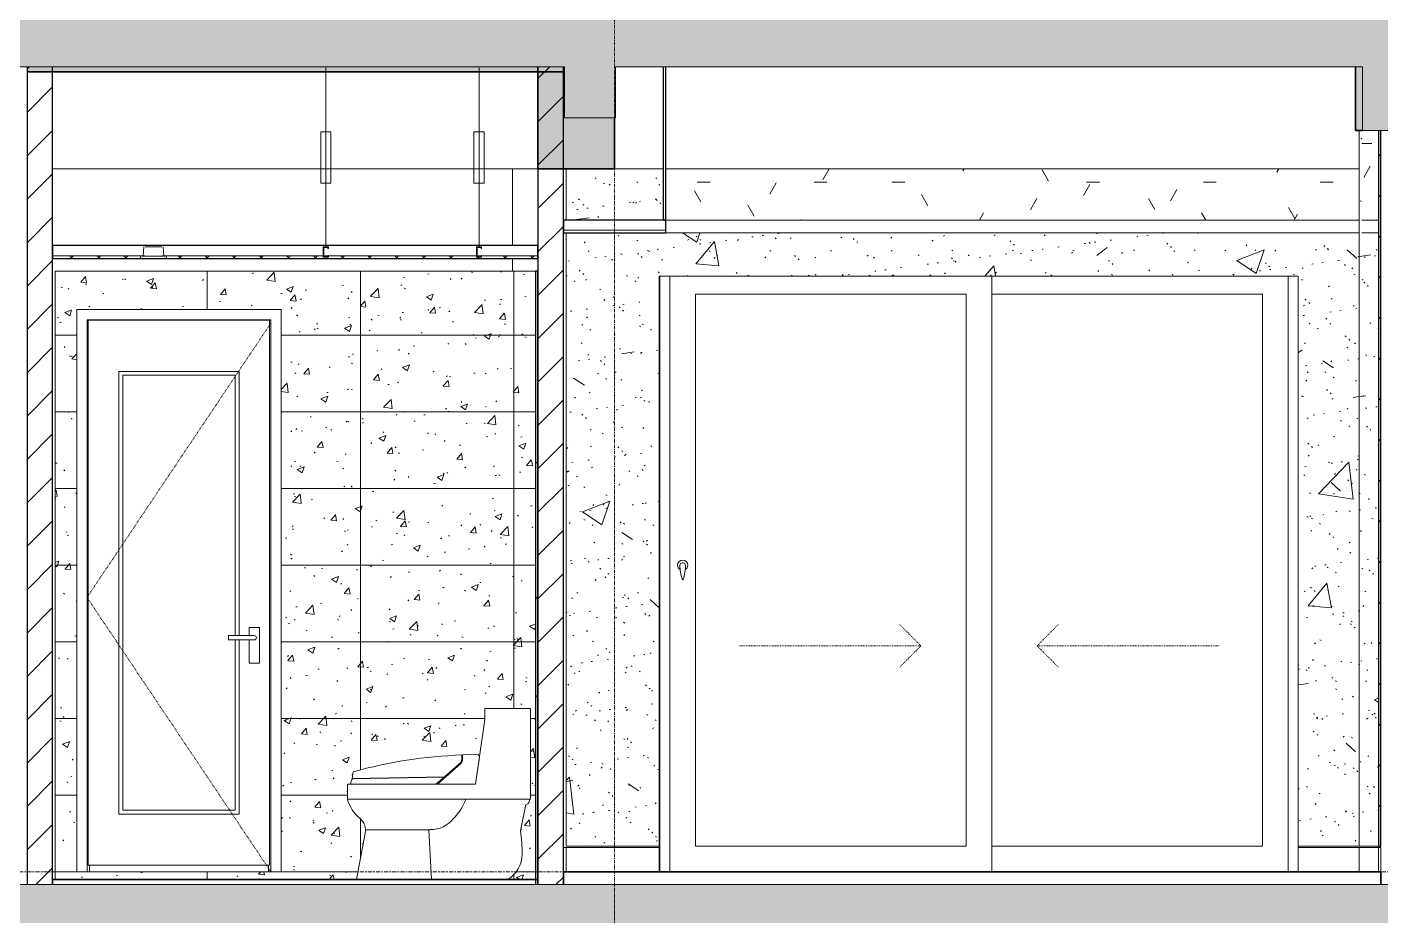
# Model space of a CAD drawing. Header units: millimetres. Extents: x -92143 to -2058, y -8802 to 35300.
# Drawn here: x -75337 to -70037, y 19028 to 22505 of the extents above; entities that cross this region are included whole.
import ezdxf

# ---------------------------------------------------------------- set-up
doc = ezdxf.new("R2010")
doc.units = ezdxf.units.MM
for name, pattern in [('Centre', [31.75, 6.35, -4.7625, 15.875, -4.7625]), ('Dash', [6.35, 3.175, -3.175]), ('Grid Line', [22.225, 12.7, -3.175, 3.175, -3.175])]:
    doc.linetypes.add(name, pattern=pattern)
for name, color, linetype, lineweight in [('0-1', 7, 'Continuous', 5), ('A-CLNG', 13, 'Continuous', 9), ('A-CLNG-1', 250, 'Continuous', 25), ('A-CLNG-2', 7, 'Continuous', 9), ('A-CLNG-PATT-1', 9, 'Continuous', 9), ('A-CLNG-PATT-3', 254, 'Continuous', 18), ('A-DETL-GENF', 92, 'Continuous', 9), ('A-DETL-GENF-1', 7, 'Continuous', 9), ('A-DETL-GENF-HDLN-1', 7, 'Dash', 9), ('A-DETL-THIN', 151, 'Continuous', 9), ('A-DOOR', 31, 'Continuous', 9), ('A-DOOR-1', 7, 'Continuous', 9), ('A-DOOR-FRAM', 31, 'Continuous', 9), ('A-DOOR-GLAZ', 31, 'Continuous', 9), ('A-DOOR-HDLN', 31, 'Dash', 18), ('A-FLOR-1', 10, 'Continuous', 35), ('A-FLOR-HRAL', 11, 'Continuous', 9), ('A-FLOR-HRAL-1', 253, 'Continuous', 18), ('A-FLOR-HRAL-2', 9, 'Continuous', 9), ('A-FLOR-LEVL-2', 51, 'Centre', 9), ('A-FLOR-PATT-1', 7, 'Continuous', 9), ('A-WALL-1', 7, 'Continuous', 9), ('A-WALL-2', 250, 'Continuous', 25), ('A-WALL-PATT-1', 7, 'Continuous', 9), ('A-WALL-PATT-2', 9, 'Continuous', 9), ('E-LITE-EQPM', 33, 'Continuous', 9), ('E-LITE-EQPM-1', 7, 'Continuous', 9), ('I-WALL-1', 250, 'Continuous', 25), ('I-WALL-2', 7, 'Continuous', 9), ('P-SANR-FIXT', 6, 'Continuous', 9), ('P-SANR-FIXT-1', 7, 'Continuous', 9), ('S-BEAM-1', 12, 'Continuous', 5), ('S-BEAM-2', 7, 'Continuous', 9), ('S-BEAM-3', 10, 'Continuous', 35), ('S-COLS-1', 7, 'Continuous', 9), ('S-GRID-1', 1, 'Grid Line', 9)]:
    doc.layers.add(name, color=color, linetype=linetype, lineweight=lineweight)
pattern_1 = [(45, (-51987.05, 14125), (-84.8528, 84.8528), [])]
pattern_2 = [(50, (-51987.05, 14125), (1093.104, -95.634), [114.3, -1257.3]), (355, (-51987, 14125), (-211.46, 1146.34), [91.44, -1005.84]), (100.451, (-51896, 14117), (881.656, 1050.7), [97.14, -1068.54]), (46.184, (-51987, 14429.8), (1626.475, -252.26), [171.45, -1885.95]), (96.636, (-51851.5, 14408.8), (1424.42, 1484.57), [145.71, -1602.81]), (351.184, (-51987, 14429.8), (1424.43, 1484.55), [137.16, -1508.76]), (21, (-51834.65, 14353.6), (909.686, -613.59), [114.3, -1257.3]), (326, (-51834.7, 14353.6), (370.81, 1105.13), [91.44, -1005.84]), (71.451, (-51758.8, 14302.5), (1280.503, 491.53), [97.14, -1068.54]), (37.5, (-51987.05, 14125), (18.5313, 507.33), [50.292, -943.356, 50.292, -970.788, -1009.65]), (37.5, (-51987.05, 14125), (18.5313, 507.33), [-2014.728, 50.292, -959.358]), (7.5, (-51987.05, 14125), (400.918, 601.084), [50.292, -531.876, 50.292, -920.496, -384.81]), (7.5, (-51987.05, 14125), (400.918, 601.084), [-1552.956, 50.292, -334.518]), (327.5, (-52326.9, 14125), (813.545, -34.374), [50.292, -330.708, 50.292, -1138.428, -1577.34]), (327.5, (-52326.9, 14125), (813.545, -34.374), [-1569.72, 50.292, -1527.048]), (317.5, (-52479.3, 14125), (888.775, 152.56), [50.292, -445.008, 50.292, -739.14, -1120.14]), (317.5, (-52479.3, 14125), (888.775, 152.56), [-1284.73, 50.29, -1069.85])]
pattern_3 = [(37.5, (-51987.05, 14125), (-4.79953, 146.8239), [5.029, -110.795, 5.029, -124.511, -123.825]), (37.5, (-51987.05, 14125), (-4.79953, 146.8239), [-245.364, 5.029, -118.796]), (7.5, (-51987.05, 14125), (134.8574, 215.0472), [5.029, -57.455, 5.029, -99.365, -40.005]), (7.5, (-51987.05, 14125), (134.8574, 215.0472), [-166.878, 5.029, -34.976]), (327.5, (-52080.78, 14125), (237.29776, 0.4316), [5.029, -33.071, 5.029, -132.131, -179.07]), (327.5, (-52080.78, 14125), (237.29776, 0.4316), [-175.26, 5.029, -174.041]), (317.5, (-52080.78, 14125), (229.067, 66.8792), [5.029, -14.021, 5.029, -84.887, -102.87]), (317.5, (-52080.78, 14125), (229.067, 66.8792), [-108.966, 5.029, -97.841])]
pattern_4 = [(0, (-51987.05, 14125), (609.6, 152.4), [50.292, -406.908, 50.292, -406.908, -2438.4]), (0, (-51987.05, 14125), (609.6, 152.4), [-914.4, 50.292, -864.108, 50.292, -406.908, -1066.8]), (0, (-51987.05, 14125), (609.6, 152.4), [-2286, 50.292, -254.508, 50.292, -711.708]), (120, (-51758.45, 14201.2), (-436.7823, 451.7291), [50.292, -406.908, 50.292, -2845.308]), (120, (-51758.45, 14201.2), (-436.7823, 451.7291), [-507.492, -406.908, 50.292, -864.108, -1524]), (120, (-51758.45, 14201.2), (-436.7823, 451.7291), [-1828.8, 50.292, -406.908, 50.292, -1016.508]), (120, (-51758.45, 14201.2), (-436.7823, 451.7291), [-2336.292, -254.508, 50.292, -711.708]), (240, (-51682.25, 14506), (-172.8177, -604.1291), [50.292, -406.908, 50.292, -406.908, -2438.4]), (240, (-51682.25, 14506), (-172.8177, -604.1291), [-914.4, 50.292, -864.108, 50.292, -406.908, -1066.8]), (240, (-51682.25, 14506), (-172.8177, -604.1291), [-2286, 50.292, -254.508, 50.292, -711.708])]

# ---------------------------------------------------------------- blocks, each defined once
blk = doc.blocks.new('NCV_TKTC_KET CAU_rvt-1-TKCS_MẶT CẮT E')
at = {"layer": 'A-FLOR-PATT-1'}
h = blk.add_hatch(color=256, dxfattribs=at)
h.paths.add_polyline_path([(-73236.9, 22330), (-73236.9, 22350), (-75336.9, 22350), (-75336.9, 22330), (-73506.3, 22330)])
h.paths.add_polyline_path([(-48844.9, 22330), (-48635.6, 22330), (-48635.6, 22350), (-50536.9, 22350), (-50536.9, 22330), (-49461.4, 22330)])
h.paths.add_polyline_path([(-20336.9, 22330), (-20336.9, 22350), (-22235.3, 22350), (-22235.3, 22330), (-20484.2, 22330)])
h.paths.add_polyline_path([(-66936.9, 22330), (-65032.3, 22330), (-65032.3, 22350), (-66936.9, 22350)])
h.paths.add_polyline_path([(-48435.6, 22330), (-48433.3, 22330), (-48433.3, 22350), (-48435.6, 22350)])
h.paths.add_polyline_path([(-22435.3, 22330), (-22435.3, 22350), (-22438.4, 22349.9), (-22438.4, 22330)])
h.paths.add_polyline_path([(-42336.9, 22330), (-40434.4, 22330), (-40434.4, 22350), (-42336.9, 22350)])
h.paths.add_polyline_path([(-56833.3, 22330), (-56833.3, 22350), (-58736.9, 22350), (-58736.9, 22330), (-56859.9, 22330)])
h.paths.add_polyline_path([(-28536.9, 22330), (-28536.9, 22350), (-30435.3, 22350), (-30435.3, 22330), (-29115.7, 22330)])
h.paths.add_polyline_path([(-30635.3, 22330), (-30635.3, 22350), (-30638.4, 22350), (-30638.4, 22330)])
at = {"layer": 'S-BEAM-1'}
for points in [[(-73036.9, 21950), (-73036.9, 22150), (-73233.6, 22150), (-73233.6, 22350), (-73336.9, 22350), (-73336.9, 21950), (-73233.6, 21950)], [(-70136.9, 22100), (-70108.5, 22100), (-70108.5, 22350), (-70136.9, 22350), (-70136.9, 22238.6)]]:
    blk.add_hatch(color=256, dxfattribs=at).paths.add_polyline_path(points)
at = {"layer": 'A-FLOR-1'}
for p, q in [((-75336.9, 22330), (-73236.9, 22330)), ((-73236.9, 22330), (-73236.9, 22350.1))]:
    blk.add_line(p, q, dxfattribs=at)
at = {"layer": 'S-BEAM-2'}
for p, q in [((-73336.9, 21950), (-75236.9, 21950)), ((-73035.3, 21950), (-73036.9, 21950)), ((-72846.9, 21950), (-73035.3, 21950)), ((-70121.9, 21950), (-72836.9, 21950))]:
    blk.add_line(p, q, dxfattribs=at)
at = {"layer": 'S-BEAM-3'}
for p, q in [((-73336.9, 22350), (-73336.9, 21950)), ((-70136.9, 22350), (-70136.9, 22100)), ((-73036.9, 21950), (-73036.9, 22150)), ((-70136.9, 22100), (-70108.5, 22100)), ((-73336.9, 21950), (-73036.9, 21950))]:
    blk.add_line(p, q, dxfattribs=at)
blk = doc.blocks.new('DOOR_CW_01 CANH MO-PANEL KINH - DIG_02-800x2200-CỬA NHÔM KÍNH-401063-TKCS_MẶT CẮT E')
at = {"layer": 'A-DETL-GENF-HDLN-1'}
for p, q in [((-50297.3, 6673.5), (-49577.3, 7747)), ((-49577.3, 5600), (-50297.3, 6673.5))]:
    blk.add_line(p, q, dxfattribs=at)
at = {"layer": 'A-DOOR-1'}
for p, q in [((-50297.3, 7760), (-50297.3, 5600)), ((-50297.3, 7760), (-49577.3, 7760)), ((-50292.3, 7758), (-50292.3, 5626)), ((-49582.3, 7758), (-50292.3, 7758)), ((-49582.3, 5626), (-49582.3, 7758)), ((-49577.3, 5600), (-49577.3, 7760)), ((-50172.3, 7558), (-49702.3, 7558)), ((-50172.3, 5826), (-50172.3, 7558)), ((-49717.3, 7543), (-50157.3, 7543)), ((-50157.3, 7543), (-50157.3, 5841)), ((-49717.3, 6524.5), (-49717.3, 7543)), ((-49702.3, 7558), (-49702.3, 6524.5)), ((-49743.2, 6524.5), (-49717.3, 6524.5)), ((-49743.2, 6507.5), (-49743.2, 6524.5)), ((-49642.3, 6524.5), (-49717.3, 6524.5)), ((-49662.1, 6556), (-49662.1, 6524.5)), ((-49622.6, 6556), (-49662.1, 6556)), ((-49622.6, 6416), (-49622.6, 6556)), ((-49717.3, 6507.5), (-49743.2, 6507.5)), ((-49717.3, 5841), (-49717.3, 6507.5)), ((-49642.3, 6507.5), (-49717.3, 6507.5)), ((-49702.3, 6507.5), (-49702.3, 5826)), ((-49662.1, 6507.5), (-49662.1, 6416)), ((-49662.1, 6416), (-49622.6, 6416)), ((-50157.3, 5841), (-49717.3, 5841)), ((-49702.3, 5826), (-50172.3, 5826)), ((-50292.3, 5626), (-49582.3, 5626)), ((-50287.3, 5600), (-50287.3, 5626)), ((-49587.3, 5600), (-49587.3, 5626))]:
    blk.add_line(p, q, dxfattribs=at)
for start, end in [(0, 90), (270, 360)]:
    blk.add_arc((-49642.3, 6516), 8.5, start, end, dxfattribs=at)
blk = doc.blocks.new('TOILET - TOILET-348229-TKCS_MẶT CẮT E')
at = {"layer": 'P-SANR-FIXT-1'}
for p, q in [((-48735.6, 6238.8), (-48735.6, 6196.1)), ((-48556.6, 6238.8), (-48735.6, 6238.8)), ((-48556.6, 5884.5), (-48556.6, 6238.8)), ((-48735.6, 6196.1), (-48772.1, 5942.7)), ((-48825.8, 6040.7), (-48825.8, 6057.1)), ((-48762.2, 6059.4), (-48823, 6057.8)), ((-48772.1, 5942.7), (-48756.8, 6048.9)), ((-48756.8, 6048.9), (-48760.2, 6058.1)), ((-49251, 5991.3), (-49254.7, 5965.3)), ((-48830.9, 6022.1), (-48920.2, 5942.7)), ((-48892.8, 5971.6), (-48829.5, 6027.8)), ((-48772.1, 5942.7), (-49273.5, 5942.7)), ((-49273.5, 5942.7), (-49273.5, 5884.5)), ((-49260.4, 5950.7), (-49260.4, 5942.7)), ((-49260.4, 5942.7), (-48926.9, 5942.7)), ((-49254.7, 5965.3), (-48892.8, 5971.6)), ((-48894.8, 5970), (-49253.9, 5963.7)), ((-48926.9, 5942.7), (-48894.8, 5970)), ((-48920.2, 5942.7), (-48772.1, 5942.7)), ((-49273.5, 5884.5), (-48556.6, 5884.5)), ((-48559.8, 5884.5), (-48556.6, 5884.5)), ((-48596, 5760.8), (-48574.2, 5863.3)), ((-49204, 5751.5), (-49237.9, 5570)), ((-48948.9, 5764.9), (-49202.5, 5764.9)), ((-48943.9, 5570), (-48954.1, 5764.9))]:
    blk.add_line(p, q, dxfattribs=at)
for centre, radius, start, end in [((-48763.6, 4249.5), 1808.7, 91.9695, 105.6338), ((-50067.9, 6068.4), 1244.9, 358.5564, 359.5142), ((-48762.2, 6057.2), 2.2, 24.5161, 91.4839), ((-48847.1, 6039.8), 24, 312.6549, 353.3451), ((-48850.1, 6040.7), 24.3, 328, 0), ((-49228.4, 5943), 32.8, 140.9297, 166.5514), ((-49128.9, 5924.8), 150, 195.5839, 230.9413), ((-49003.8, 5954.4), 206.2, 314.8639, 340.1683), ((-48578.4, 5881.7), 18.9, 283, 8.4414), ((-49259.2, 5764.2), 56.7, 347.0587, 50.9413), ((-48948.9, 5881.3), 116.3, 270, 321.1214), ((-49152.3, 5674.2), 563, 359.4277, 8.8404), ((-48706, 5669.8), 116.7, 300.6227, 359.4277)]:
    blk.add_arc(centre, radius, start, end, dxfattribs=at)
blk = doc.blocks.new('LIC_10-ĐÈN LED DOWNLIGHT ÂM TRẦN_ P_6W_ ÁNH SÁNG 4000K - LIC_10-ĐÈN LED DOWNLIGHT ÂM TRẦN_ P_6W_ ÁNH SÁNG 4000K-V48-TKCS_MẶT CẮT E')
at = {"layer": 'E-LITE-EQPM-1'}
for p, q in [((-74879.5, 14845), (-74882, 14809)), ((-74809.5, 14845), (-74874.5, 14845)), ((-74801.9, 14809), (-74804.4, 14845)), ((-74902, 14800), (-74902, 14798)), ((-74902, 14798), (-74896, 14798)), ((-74782, 14798), (-74902, 14798)), ((-74900.9, 14800), (-74898.4, 14800)), ((-74898.3, 14800), (-74881.2, 14800)), ((-74787.9, 14800), (-74896, 14800)), ((-74893, 14809), (-74893, 14800)), ((-74890.5, 14800), (-74887.1, 14800)), ((-74796, 14809), (-74887.9, 14809)), ((-74887, 14802), (-74887, 14800)), ((-74886.2, 14800), (-74883.6, 14800)), ((-74878.6, 14800), (-74805.3, 14800)), ((-74865.6, 14800), (-74858.4, 14800)), ((-74825.6, 14800), (-74818.3, 14800)), ((-74802.8, 14800), (-74785.6, 14800)), ((-74800.3, 14800), (-74797.8, 14800)), ((-74796.9, 14800), (-74796.9, 14802)), ((-74796.8, 14800), (-74793.4, 14800)), ((-74791, 14800), (-74791, 14809)), ((-74787.9, 14798), (-74782, 14798)), ((-74785.5, 14800), (-74783.1, 14800)), ((-74782, 14798), (-74782, 14800))]:
    blk.add_line(p, q, dxfattribs=at)
blk = doc.blocks.new('Railing - Railing-945754-TKCS_MẶT CẮT E')
at = {"layer": 'A-FLOR-HRAL-1'}
for p, q in [((-70036.9, 22695), (-70046.9, 22695)), ((-70046.9, 22695), (-70046.9, 22600)), ((-70036.9, 22600), (-70036.9, 22695)), ((-70046.9, 22600), (-70036.9, 22600))]:
    blk.add_line(p, q, dxfattribs=at)
at = {"layer": 'A-FLOR-HRAL-2'}
for p, q in [((-70360.3, 22600), (-70360.3, 22695)), ((-70360.3, 22695), (-70121.9, 22695)), ((-70121.9, 22600), (-70121.9, 22695)), ((-70121.9, 22695), (-70046.9, 22695))]:
    blk.add_line(p, q, dxfattribs=at)
blk = doc.blocks.new('Railing - Railing-915995-TKCS_MẶT CẮT E')
at = {"layer": 'A-FLOR-HRAL-2'}
for p, q in [((-73236.9, 12495), (-73226.9, 12495)), ((-73226.9, 12400), (-73226.9, 12495)), ((-73226.9, 12495), (-72862.4, 12495)), ((-72862.4, 12495), (-72862.4, 12400))]:
    blk.add_line(p, q, dxfattribs=at)
blk = doc.blocks.new('CL_01-VÁCH DỰNG THẠCH CAO CĂN HỘ LOẠI 1-5A4 - CL_01-VÁCH DỰNG THẠCH CAO CĂN HỘ LOẠI 1A-5-V189-TKCS_MẶT CẮT E')
at = {"layer": 'A-CLNG-PATT-3'}
h = blk.add_hatch(dxfattribs=at)
h.set_pattern_fill('FP_2', color=256, style=0, pattern_type=2)
h.set_pattern_definition(pattern_4)
h.paths.add_polyline_path([(-72836.9, 21750), (-70121.9, 21750), (-70121.9, 21950), (-72836.9, 21950), (-72836.9, 21804.7)])
h.paths.add_polyline_path([(-70111.9, 21750), (-70046.9, 21750), (-70046.9, 22100), (-70111.9, 22100), (-70111.9, 21804.7)])
at = {"layer": 'A-CLNG-1'}
for p, q in [((-72846.9, 22350), (-72846.9, 21750)), ((-72836.9, 21750), (-72836.9, 22350)), ((-72846.9, 21750), (-72836.9, 21750))]:
    blk.add_line(p, q, dxfattribs=at)
blk = doc.blocks.new('NCV_TKTC_TANG 6 - 8_rvt-3-TKCS_MẶT CẮT E')
at = {"layer": 'A-CLNG-PATT-1'}
h = blk.add_hatch(dxfattribs=at)
h.set_pattern_fill('FP_4', color=256, style=0, pattern_type=2)
h.set_pattern_definition([(45, (-51987.05, 14125), (-53.033, 53.033), []), (135, (-51987.05, 14125), (-53.033, -53.033), [])])
h.paths.add_polyline_path([(-73506.3, 21600), (-73336.9, 21600), (-73336.9, 21610), (-73557.4, 21610), (-73557.4, 21605), (-73577.4, 21605), (-73577.4, 21610), (-74157.4, 21610), (-74157.4, 21605), (-74177.4, 21605), (-74177.4, 21610), (-74795.5, 21609), (-74795.5, 21600), (-73532.4, 21600)])
h.paths.add_polyline_path([(-75236.9, 21600), (-74888.4, 21600), (-74887.9, 21609), (-75236.9, 21610)])
h.paths.add_polyline_path([(-74174.9, 21607.5), (-74159.9, 21607.5), (-74159.9, 21610), (-74174.9, 21610)])
h.paths.add_polyline_path([(-73559.9, 21607.5), (-73559.9, 21610), (-73574.9, 21610), (-73574.9, 21607.5)])
at = {"layer": 'A-WALL-PATT-1'}
h = blk.add_hatch(dxfattribs=at)
h.set_pattern_fill('FP_5', color=256, style=0, pattern_type=2)
h.set_pattern_definition([(45, (-51987.05, 14125), (-79.5495, 79.5495), [])])
h.paths.add_polyline_path([(-70046.9, 19300), (-70036.9, 19300), (-70036.9, 22100), (-70046.9, 22100), (-70046.9, 19369.8)])
at = {"layer": 'A-WALL-PATT-2'}
h = blk.add_hatch(dxfattribs=at)
h.set_pattern_fill('FP_1', color=256, style=0, pattern_type=2)
h.set_pattern_definition(pattern_1)
h.paths.add_polyline_path([(-75336.9, 19150), (-75236.9, 19150), (-75236.9, 22350), (-75336.9, 22350), (-75336.9, 19369.8)])
h = blk.add_hatch(dxfattribs=at)
h.set_pattern_fill('FP_1', color=256, style=0, pattern_type=2)
h.set_pattern_definition(pattern_1)
h.paths.add_polyline_path([(-73336.9, 19150), (-73236.9, 19150), (-73236.9, 22350), (-73336.9, 22350), (-73336.9, 19369.8)])
h = blk.add_hatch(dxfattribs=at)
h.set_pattern_fill('FP_7', color=256, style=0, pattern_type=2)
h.set_pattern_definition(pattern_2)
h.paths.add_polyline_path([(-70115.4, 19300), (-70111.9, 19300), (-70111.9, 22100), (-70121.9, 22100), (-70121.9, 19300)])
h = blk.add_hatch(dxfattribs=at)
h.set_pattern_fill('FP_6', color=256, style=0, pattern_type=2)
h.set_pattern_definition(pattern_3)
h.paths.add_polyline_path([(-70115.4, 19300), (-70111.9, 19300), (-70111.9, 22100), (-70121.9, 22100), (-70121.9, 19300)])
h = blk.add_hatch(dxfattribs=at)
h.set_pattern_fill('FP_7', color=256, style=0, pattern_type=2)
h.set_pattern_definition(pattern_2)
h.paths.add_polyline_path([(-73226.9, 19300), (-72862.4, 19300), (-72862.4, 21530), (-70360.3, 21530), (-70360.3, 19300), (-70121.9, 19300), (-70121.9, 21700), (-73226.9, 21700), (-73226.9, 19369.8)])
h.paths.add_polyline_path([(-70046.9, 19300), (-70046.9, 21700), (-70111.9, 21700), (-70111.9, 19300)])
h.paths.add_polyline_path([(-73226.9, 21750), (-72846.9, 21750), (-72846.9, 21950), (-73226.9, 21950), (-73226.9, 21804.7)])
h = blk.add_hatch(dxfattribs=at)
h.set_pattern_fill('FP_6', color=256, style=0, pattern_type=2)
h.set_pattern_definition(pattern_3)
h.paths.add_polyline_path([(-73226.9, 19300), (-72862.4, 19300), (-72862.4, 21530), (-70360.3, 21530), (-70360.3, 19300), (-70121.9, 19300), (-70121.9, 21700), (-73226.9, 21700), (-73226.9, 19369.8)])
h.paths.add_polyline_path([(-70046.9, 19300), (-70046.9, 21700), (-70111.9, 21700), (-70111.9, 19300)])
h.paths.add_polyline_path([(-73226.9, 21750), (-72846.9, 21750), (-72846.9, 21950), (-73226.9, 21950), (-73226.9, 21804.7)])
h = blk.add_hatch(dxfattribs=at)
h.set_pattern_fill('FP_18', color=256, style=0, pattern_type=2)
h.set_pattern_definition([(50, (-51987.05, 14125), (273.276, -23.909), [28.575, -314.325]), (355, (-51987.05, 14125), (-52.8646, 286.585), [22.86, -251.46]), (100.451, (-51964.28, 14123), (220.4138, 262.6745), [24.285, -267.135]), (46.184, (-51987.05, 14201.2), (406.6187, -63.0646), [42.862, -471.487]), (96.636, (-51953.17, 14195.94), (356.104, 371.1414), [36.428, -400.703]), (351.184, (-51987.05, 14201.2), (356.1075, 371.138), [34.29, -377.19]), (21, (-51948.95, 14182.15), (227.4212, -153.3982), [28.575, -314.325]), (326, (-51948.95, 14182.15), (92.7027, 276.2822), [22.86, -251.46]), (71.451, (-51930, 14169.37), (320.1254, 122.8816), [24.285, -267.135]), (37.5, (-51987.05, 14125), (4.6325, 126.8326), [5.029, -243.383, 5.029, -250.241, -252.413]), (37.5, (-51987.05, 14125), (4.6325, 126.8326), [-503.682, 5.029, -247.383]), (7.5, (-51987.05, 14125), (100.22916, 150.2711), [5.029, -140.513, 5.029, -237.668, -96.203]), (7.5, (-51987.05, 14125), (100.22916, 150.2711), [-388.239, 5.029, -91.173]), (327.5, (-52072.01, 14125), (203.38684, -8.5935), [5.029, -90.221, 5.029, -292.151, -394.335]), (327.5, (-52072.01, 14125), (203.38684, -8.5935), [-392.43, 5.029, -389.306]), (317.5, (-52110.11, 14125), (222.1944, 38.1398), [5.029, -118.796, 5.029, -192.329, -280.035]), (317.5, (-52110.11, 14125), (222.1944, 38.1398), [-321.183, 5.029, -275.006])])
h.paths.add_polyline_path([(-75226.9, 19170), (-74047.5, 19170), (-74012.1, 19364.1), (-74013.5, 19376.8), (-74017.6, 19388.5), (-74024.2, 19399.3), (-74055.6, 19431.2), (-74071.8, 19455.8), (-74083.1, 19484.5), (-74083.1, 19542.7), (-74070, 19542.7), (-74070, 19550.7), (-74063.5, 19563.7), (-73704.4, 19570), (-73736.5, 19542.7), (-73729.8, 19542.7), (-73636.1, 19627.8), (-73632.9, 19637), (-73632.6, 19657.8), (-73569.8, 19658.1), (-73566.4, 19648.9), (-73545.2, 19796.1), (-73545.2, 19838.8), (-73366.2, 19838.8), (-73366.2, 19484.5), (-73369.4, 19484.5), (-73372.4, 19471.1), (-73379.4, 19464.9), (-73383.8, 19463.3), (-73405.6, 19360.8), (-73400.4, 19314.8), (-73399, 19267.7), (-73402.2, 19242.4), (-73411.2, 19217.6), (-73425.7, 19195.4), (-73444.7, 19177.1), (-73456.5, 19170), (-73346.9, 19170), (-73346.9, 21550), (-75226.9, 21550), (-75226.9, 19369.8)])
h.paths.add_polyline_path([(-74342.4, 19200), (-75142.4, 19200), (-75142.4, 21400), (-74342.4, 21400), (-74342.4, 19369.8)])
h.paths.add_polyline_path([(-74064.3, 19565.3), (-74060.6, 19591.3), (-73920.8, 19624.5), (-73778.7, 19646.5), (-73635.4, 19657.1), (-73636.8, 19635.7), (-73640.5, 19626.5), (-73704.4, 19571.6), (-74063.5, 19565.3)])
h = blk.add_hatch(dxfattribs=at)
h.set_pattern_fill('FP_69', color=256, style=0, pattern_type=2)
h.set_pattern_definition([(0, (-75231.94, 19200), (0, 300), []), (90, (-75231.94, 19200), (-600, 4e-14), [])])
h.paths.add_polyline_path([(-75226.9, 19170), (-74047.5, 19170), (-74012.1, 19364.1), (-74013.5, 19376.8), (-74017.6, 19388.5), (-74024.2, 19399.3), (-74055.6, 19431.2), (-74071.8, 19455.8), (-74083.1, 19484.5), (-74083.1, 19542.7), (-74070, 19542.7), (-74070, 19550.7), (-74063.5, 19563.7), (-73704.4, 19570), (-73736.5, 19542.7), (-73729.8, 19542.7), (-73636.1, 19627.8), (-73632.9, 19637), (-73632.6, 19657.8), (-73569.8, 19658.1), (-73566.4, 19648.9), (-73545.2, 19796.1), (-73545.2, 19838.8), (-73366.2, 19838.8), (-73366.2, 19484.5), (-73369.4, 19484.5), (-73372.4, 19471.1), (-73379.4, 19464.9), (-73383.8, 19463.3), (-73405.6, 19360.8), (-73400.4, 19314.8), (-73399, 19267.7), (-73402.2, 19242.4), (-73411.2, 19217.6), (-73425.7, 19195.4), (-73444.7, 19177.1), (-73456.5, 19170), (-73346.9, 19170), (-73346.9, 21550), (-75226.9, 21550), (-75226.9, 19369.8)])
h.paths.add_polyline_path([(-74342.4, 19200), (-75142.4, 19200), (-75142.4, 21400), (-74342.4, 21400), (-74342.4, 19369.8)])
h.paths.add_polyline_path([(-74064.3, 19565.3), (-74060.6, 19591.3), (-73920.8, 19624.5), (-73778.7, 19646.5), (-73635.4, 19657.1), (-73636.8, 19635.7), (-73640.5, 19626.5), (-73704.4, 19571.6), (-74063.5, 19565.3)])
h = blk.add_hatch(dxfattribs=at)
h.set_pattern_fill('FP_2', color=256, style=0, pattern_type=2)
h.set_pattern_definition(pattern_4)
h.paths.add_polyline_path([(-73346.9, 19150), (-73336.9, 19150), (-73336.9, 21550), (-73346.9, 21550), (-73346.9, 19369.8)])
at = {"layer": 'A-CLNG-1'}
for p, q in [((-72836.9, 21750), (-73236.9, 21750)), ((-73236.9, 21750), (-73236.9, 21700)), ((-72836.9, 21700), (-72836.9, 21750)), ((-73236.9, 21700), (-72836.9, 21700)), ((-73336.9, 21650), (-75236.9, 21650)), ((-75236.9, 21650), (-75236.9, 21600)), ((-73336.9, 21600), (-73336.9, 21650)), ((-75236.9, 21600), (-74896, 21600)), ((-74787.9, 21600), (-73336.9, 21600))]:
    blk.add_line(p, q, dxfattribs=at)
at = {"layer": 'A-CLNG-2'}
for p, q in [((-72836.9, 21750), (-70121.9, 21750)), ((-70111.9, 21750), (-70046.9, 21750)), ((-72836.9, 21710), (-73236.9, 21710)), ((-70121.9, 21700), (-72836.9, 21700)), ((-70046.9, 21700), (-70111.9, 21700)), ((-74876.4, 21610), (-75236.9, 21610)), ((-74177, 21610), (-74807.5, 21610)), ((-74158.1, 21610), (-74174.9, 21610)), ((-73577, 21610), (-74157.4, 21610)), ((-73558.1, 21610), (-73574.9, 21610)), ((-73336.9, 21610), (-73557.4, 21610))]:
    blk.add_line(p, q, dxfattribs=at)
at = {"layer": 'A-FLOR-1'}
for p, q in [((-70036.9, 19200), (-73236.9, 19200)), ((-73236.9, 19200), (-73236.9, 19150)), ((-70036.9, 19150), (-70036.9, 19200)), ((-73336.9, 19170), (-75236.9, 19170)), ((-75236.9, 19170), (-75236.9, 19150)), ((-73336.9, 19150), (-73336.9, 19170))]:
    blk.add_line(p, q, dxfattribs=at)
at = {"layer": 'A-WALL-1'}
for p, q in [((-73436.9, 21650), (-73436.9, 21950)), ((-73436.9, 21550), (-73436.9, 21600))]:
    blk.add_line(p, q, dxfattribs=at)
at = {"layer": 'A-WALL-2'}
for p, q in [((-75336.9, 22350), (-75336.9, 19150)), ((-75236.9, 19150), (-75236.9, 22350)), ((-73336.9, 22350), (-73336.9, 19150)), ((-73236.9, 19150), (-73236.9, 22350.1))]:
    blk.add_line(p, q, dxfattribs=at)
at = {"layer": 'I-WALL-1'}
for p, q in [((-70046.9, 22100), (-70046.9, 19300)), ((-70036.9, 19300), (-70036.9, 22100)), ((-73346.9, 21550), (-73346.9, 19150)), ((-73336.9, 21550), (-73346.9, 21550)), ((-73336.9, 19150), (-73336.9, 21550)), ((-70046.9, 19300), (-70036.9, 19300))]:
    blk.add_line(p, q, dxfattribs=at)
at = {"layer": 'I-WALL-2'}
for p, q in [((-70121.9, 19300), (-70121.9, 22100)), ((-73226.9, 21950), (-73226.9, 21750)), ((-73226.9, 21700), (-73226.9, 19300)), ((-73346.9, 21550), (-75226.9, 21550)), ((-75226.9, 21550), (-75226.9, 19170)), ((-72862.4, 19300), (-72862.4, 21530)), ((-72862.4, 21530), (-70360.3, 21530)), ((-70360.3, 21530), (-70360.3, 19300)), ((-75142.4, 19200), (-75142.4, 21400)), ((-75142.4, 21400), (-74342.4, 21400)), ((-74342.4, 21400), (-74342.4, 19200)), ((-73226.9, 19300), (-72862.4, 19300)), ((-70360.3, 19300), (-70121.9, 19300)), ((-70111.9, 19300), (-70121.9, 19300)), ((-70111.9, 19300), (-70046.9, 19300)), ((-74342.4, 19200), (-75142.4, 19200))]:
    blk.add_line(p, q, dxfattribs=at)
at = {"layer": 'S-COLS-1'}
for p, q in [((-73436.9, 21650), (-73436.9, 21950)), ((-73436.9, 21550), (-73436.9, 21600))]:
    blk.add_line(p, q, dxfattribs=at)
at = {"layer": 'A-CLNG'}
blk.add_blockref('CL_01-VÁCH DỰNG THẠCH CAO CĂN HỘ LOẠI 1-5A4 - CL_01-VÁCH DỰNG THẠCH CAO CĂN HỘ LOẠI 1A-5-V189-TKCS_MẶT CẮT E', (0, 0), dxfattribs=at)
at = {"layer": 'A-DOOR'}
blk.add_blockref('DOOR_CW_01 CANH MO-PANEL KINH - DIG_02-800x2200-CỬA NHÔM KÍNH-401063-TKCS_MẶT CẮT E', (-24805, 13600), dxfattribs=at)
at = {"layer": 'A-FLOR-HRAL'}
for name, p in [('Railing - Railing-915995-TKCS_MẶT CẮT E', (0, 6800)), ('Railing - Railing-945754-TKCS_MẶT CẮT E', (0, -3400))]:
    blk.add_blockref(name, p, dxfattribs=at)
at = {"layer": 'E-LITE-EQPM'}
blk.add_blockref('LIC_10-ĐÈN LED DOWNLIGHT ÂM TRẦN_ P_6W_ ÁNH SÁNG 4000K - LIC_10-ĐÈN LED DOWNLIGHT ÂM TRẦN_ P_6W_ ÁNH SÁNG 4000K-V48-TKCS_MẶT CẮT E', (0, 6800), dxfattribs=at)
at = {"layer": 'P-SANR-FIXT'}
blk.add_blockref('TOILET - TOILET-348229-TKCS_MẶT CẮT E', (-24809.6, 13600), dxfattribs=at)
blk = doc.blocks.new('DEG_02-DEG_03 - DEG_02-2500x2400mm-CỬA ĐI 02 CÁNH TRƯỢT-V79-TKCS_MẶT CẮT E')
at = {"layer": 'A-DOOR'}
for p, q in [((-38760.3, 5600), (-38760.3, 7930)), ((-39920.3, 5700), (-39920.3, 7860)), ((-39920.3, 7860), (-38860.3, 7860)), ((-38860.3, 7860), (-38860.3, 5700)), ((-38860.3, 5700), (-39920.3, 5700))]:
    blk.add_line(p, q, dxfattribs=at)
at = {"layer": 'A-DOOR', "flags": 128}
blk.add_lwpolyline([(-39968.8, 6808.7), (-39968.8, 6808.7), (-39968.8, 6808.7), (-39968.8, 6808.7), (-39968.8, 6808.7), (-39968.9, 6808.7), (-39968.9, 6808.7), (-39968.9, 6808.7), (-39968.9, 6808.7), (-39968.9, 6808.7), (-39969, 6808.7), (-39969, 6808.7), (-39969, 6808.7), (-39969, 6808.7), (-39969.1, 6808.7), (-39969.1, 6808.7), (-39969.1, 6808.7), (-39969.2, 6808.7), (-39969.2, 6808.7), (-39969.3, 6808.7), (-39969.3, 6808.7), (-39969.4, 6808.7), (-39969.4, 6808.7), (-39969.5, 6808.7), (-39969.5, 6808.7), (-39969.6, 6808.7), (-39969.6, 6808.7), (-39969.7, 6808.7), (-39969.7, 6808.7), (-39969.8, 6808.7), (-39969.8, 6808.7), (-39969.9, 6808.7), (-39969.9, 6808.7), (-39970, 6808.7), (-39970.1, 6808.7), (-39970.1, 6808.7), (-39970.2, 6808.7), (-39970.2, 6808.7), (-39970.3, 6808.7), (-39970.4, 6808.7), (-39970.4, 6808.7), (-39970.5, 6808.7), (-39970.5, 6808.7), (-39970.6, 6808.7), (-39970.7, 6808.7), (-39970.7, 6808.7), (-39970.8, 6808.7), (-39970.8, 6808.7), (-39970.9, 6808.7), (-39970.9, 6808.7), (-39971, 6808.7), (-39971, 6808.7), (-39971.1, 6808.7), (-39971.1, 6808.7), (-39971.2, 6808.7), (-39971.2, 6808.7), (-39971.3, 6808.7), (-39971.3, 6808.7), (-39971.4, 6808.7), (-39971.4, 6808.7), (-39971.5, 6808.7), (-39971.5, 6808.7), (-39971.5, 6808.7), (-39971.6, 6808.7), (-39971.6, 6808.7), (-39971.6, 6808.7), (-39971.7, 6808.7), (-39971.7, 6808.7), (-39971.7, 6808.7), (-39971.7, 6808.7), (-39971.7, 6808.7), (-39971.8, 6808.7), (-39971.8, 6808.7), (-39971.8, 6808.7), (-39971.8, 6808.7), (-39971.8, 6808.7), (-39971.8, 6808.7)], dxfattribs=at)
at = {"layer": 'A-DOOR'}
for centre, radius, start, end in [((-39970.3, 6800), 20, 0, 180), ((-39970.3, 6800), 20, 180, 240), ((-39971.8, 6799.2), 9.45, 90, 180), ((-39816.5, 6799.2), 164.8, 180, 199.134), ((-39968.8, 6799.2), 9.45, 0, 90), ((-40124.1, 6799.2), 164.8, 340.866, 0), ((-39970.3, 6800), 20, 300, 0), ((-39969.9, 6746), 2.34, 199.134, 261.031), ((-39970.7, 6746), 2.34, 278.969, 340.866)]:
    blk.add_arc(centre, radius, start, end, dxfattribs=at)
at = {"layer": 'A-DOOR-FRAM'}
for p, q in [((-40060.3, 7930), (-40060.3, 5600)), ((-40020.3, 5600), (-40020.3, 7930)), ((-37600.3, 5600), (-37600.3, 7930)), ((-37560.3, 5695), (-37560.3, 5700))]:
    blk.add_line(p, q, dxfattribs=at)
at = {"layer": 'A-DOOR-GLAZ'}
for p, q in [((-37700.3, 7860), (-38760.3, 7860)), ((-37700.3, 5700), (-37700.3, 7860)), ((-38760.3, 5700), (-37700.3, 5700))]:
    blk.add_line(p, q, dxfattribs=at)
at = {"layer": 'A-DOOR-HDLN'}
for p, q in [((-39037.6, 6484.2), (-39122.4, 6569.1)), ((-38583.1, 6484.2), (-38498.2, 6569.1)), ((-39747.6, 6484.2), (-39037.6, 6484.2)), ((-39037.6, 6484.2), (-39122.4, 6399.4)), ((-38583.1, 6484.2), (-38498.2, 6399.4)), ((-37873.1, 6484.2), (-38583.1, 6484.2))]:
    blk.add_line(p, q, dxfattribs=at)
blk = doc.blocks.new('Repeating Detail - THANH TREO TRẦN 700-354068-TKCS_MẶT CẮT E')
at = {"layer": 'A-DETL-GENF'}
for points in [[(-74177.4, 28405), (-74157.4, 28405), (-74157.4, 28411), (-74159.9, 28407.5), (-74174.9, 28407.5), (-74174.9, 28442.5), (-74159.9, 28442.5), (-74157.4, 28439), (-74157.4, 28445), (-74177.4, 28445)], [(-73577.4, 28405), (-73557.4, 28405), (-73557.4, 28411), (-73559.9, 28407.5), (-73574.9, 28407.5), (-73574.9, 28442.5), (-73559.9, 28442.5), (-73557.4, 28439), (-73557.4, 28445), (-73577.4, 28445)]]:
    blk.add_hatch(color=256, dxfattribs=at).paths.add_polyline_path(points)
for p, q in [((-74167.4, 28445), (-74167.4, 29145)), ((-73567.4, 28445), (-73567.4, 29145)), ((-74187.4, 28895), (-74147.4, 28895)), ((-74187.4, 28695), (-74187.4, 28895)), ((-74147.4, 28895), (-74147.4, 28695)), ((-73587.4, 28895), (-73547.4, 28895)), ((-73587.4, 28695), (-73587.4, 28895)), ((-73547.4, 28895), (-73547.4, 28695)), ((-74147.4, 28695), (-74187.4, 28695)), ((-73547.4, 28695), (-73587.4, 28695)), ((-74157.4, 28445), (-74177.4, 28445)), ((-74177.4, 28445), (-74177.4, 28405)), ((-74157.4, 28445), (-74177.4, 28445)), ((-74177.4, 28445), (-74177.4, 28405)), ((-74174.9, 28442.5), (-74159.9, 28442.5)), ((-74174.9, 28407.5), (-74174.9, 28442.5)), ((-74174.9, 28407.5), (-74174.9, 28442.5)), ((-74174.9, 28442.5), (-74159.9, 28442.5)), ((-74159.9, 28442.5), (-74159.9, 28439)), ((-74159.9, 28442.5), (-74159.9, 28439)), ((-74159.9, 28439), (-74157.4, 28439)), ((-74159.9, 28439), (-74157.4, 28439)), ((-74157.4, 28411), (-74159.9, 28411)), ((-74159.9, 28411), (-74159.9, 28407.5)), ((-74157.4, 28411), (-74159.9, 28411)), ((-74159.9, 28411), (-74159.9, 28407.5)), ((-74157.4, 28439), (-74157.4, 28445)), ((-74157.4, 28439), (-74157.4, 28445)), ((-74157.4, 28405), (-74157.4, 28411)), ((-74157.4, 28405), (-74157.4, 28411)), ((-73557.4, 28445), (-73577.4, 28445)), ((-73577.4, 28445), (-73577.4, 28405)), ((-73557.4, 28445), (-73577.4, 28445)), ((-73577.4, 28445), (-73577.4, 28405)), ((-73574.9, 28442.5), (-73559.9, 28442.5)), ((-73574.9, 28407.5), (-73574.9, 28442.5)), ((-73574.9, 28407.5), (-73574.9, 28442.5)), ((-73574.9, 28442.5), (-73559.9, 28442.5)), ((-73559.9, 28442.5), (-73559.9, 28439)), ((-73559.9, 28442.5), (-73559.9, 28439)), ((-73559.9, 28439), (-73557.4, 28439)), ((-73559.9, 28439), (-73557.4, 28439)), ((-73557.4, 28411), (-73559.9, 28411)), ((-73559.9, 28411), (-73559.9, 28407.5)), ((-73557.4, 28411), (-73559.9, 28411)), ((-73559.9, 28411), (-73559.9, 28407.5)), ((-73557.4, 28439), (-73557.4, 28445)), ((-73557.4, 28439), (-73557.4, 28445)), ((-73557.4, 28405), (-73557.4, 28411)), ((-73557.4, 28405), (-73557.4, 28411)), ((-74177.4, 28405), (-74157.4, 28405)), ((-74177.4, 28405), (-74157.4, 28405)), ((-74159.9, 28407.5), (-74174.9, 28407.5)), ((-74159.9, 28407.5), (-74174.9, 28407.5)), ((-73577.4, 28405), (-73557.4, 28405)), ((-73577.4, 28405), (-73557.4, 28405)), ((-73559.9, 28407.5), (-73574.9, 28407.5)), ((-73559.9, 28407.5), (-73574.9, 28407.5))]:
    blk.add_line(p, q, dxfattribs=at)

msp = doc.modelspace()

# ---------------------------------------------------------------- hatches: boundary and pattern name
at = {"layer": 'A-DETL-GENF-1'}
for points in [[(-17236.9, 21950), (-17236.9, 22550), (-78233.3, 22550), (-78233.3, 21950), (-77935.7, 21950), (-77935.7, 22350), (-73233.6, 22350), (-73233.6, 22150), (-73033.3, 22150), (-73033.3, 22350), (-70108.5, 22350), (-70108.5, 22100), (-69708.5, 22100), (-69708.5, 22350), (-65032.3, 22350), (-65032.3, 22150), (-64832.3, 22150), (-64832.3, 22350), (-61933.6, 22350), (-61933.6, 22100), (-61533.6, 22100), (-61533.6, 22350), (-56833.3, 22350), (-56833.3, 22150), (-56633.3, 22150), (-56633.3, 22350), (-53733.2, 22350), (-53733.2, 22100), (-53333.2, 22100), (-53333.2, 22350), (-48635.6, 22350), (-48635.6, 22150), (-48435.6, 22150), (-48435.6, 22350), (-45535.3, 22350), (-45535.3, 22100), (-45134.4, 22100), (-45134.4, 22350), (-40434.4, 22350), (-40434.4, 22150), (-40234.4, 22150), (-40234.4, 22350), (-37436.9, 22350), (-37436.9, 22100), (-37037.4, 22100), (-37037.4, 22350), (-33860.3, 22350), (-33860.3, 22100), (-33436.9, 22100), (-33436.9, 22350), (-30635.3, 22350), (-30635.3, 22150), (-30435.3, 22150), (-30435.3, 22350), (-25735.7, 22350), (-25735.7, 22100), (-25335.7, 22100), (-25335.7, 22350), (-22435.3, 22350), (-22435.3, 22150), (-22235.3, 22150), (-22235.3, 22350), (-17535.3, 22350), (-17535.3, 21950)], [(-17236.9, 18550), (-17236.9, 19150), (-78233.3, 19150), (-78233.3, 18550), (-77935.7, 18550), (-77935.7, 18950), (-73233.6, 18950), (-73233.6, 18750), (-73033.3, 18750), (-73033.3, 18950), (-70108.5, 18950), (-70108.5, 18700), (-69708.5, 18700), (-69708.5, 18950), (-65032.3, 18950), (-65032.3, 18750), (-64832.3, 18750), (-64832.3, 18950), (-61933.6, 18950), (-61933.6, 18700), (-61533.6, 18700), (-61533.6, 18950), (-56833.3, 18950), (-56833.3, 18750), (-56633.3, 18750), (-56633.3, 18950), (-53733.2, 18950), (-53733.2, 18700), (-53333.2, 18700), (-53333.2, 18950), (-48635.6, 18950), (-48635.6, 18750), (-48435.6, 18750), (-48435.6, 18950), (-45535.3, 18950), (-45535.3, 18700), (-45134.4, 18700), (-45134.4, 18950), (-40434.4, 18950), (-40434.4, 18750), (-40234.4, 18750), (-40234.4, 18950), (-37436.9, 18950), (-37436.9, 18700), (-37037.4, 18700), (-37037.4, 18950), (-33860.3, 18950), (-33860.3, 18700), (-33436.9, 18700), (-33436.9, 18950), (-30635.3, 18950), (-30635.3, 18750), (-30435.3, 18750), (-30435.3, 18950), (-25735.7, 18950), (-25735.7, 18700), (-25335.7, 18700), (-25335.7, 18950), (-22435.3, 18950), (-22435.3, 18750), (-22235.3, 18750), (-22235.3, 18950), (-17535.3, 18950), (-17535.3, 18550)]]:
    msp.add_hatch(color=256, dxfattribs=at).paths.add_polyline_path(points)

# ---------------------------------------------------------------- linework, layer by layer
at = {"layer": 'A-DETL-THIN'}
for p, q in [((-77935.7, 22350), (-73233.6, 22350)), ((-73233.6, 22350), (-73233.6, 22150)), ((-73033.3, 22150), (-73033.3, 22350)), ((-73033.3, 22350), (-70108.5, 22350)), ((-70108.5, 22350), (-70108.5, 22100)), ((-73233.6, 22150), (-73033.3, 22150)), ((-70108.5, 22100), (-69708.5, 22100)), ((-37037.4, 19150), (-78233.3, 19150))]:
    msp.add_line(p, q, dxfattribs=at)
at = {"layer": 'A-FLOR-LEVL-2'}
msp.add_line((-92142.8, 19200), (-5549.7, 19200), dxfattribs=at)
at = {"layer": 'S-GRID-1'}
msp.add_line((-73036.9, -3701.5), (-73036.9, 30542.5), dxfattribs=at)

# ---------------------------------------------------------------- block references
at = {"layer": '0-1'}
for name in ['NCV_TKTC_KET CAU_rvt-1-TKCS_MẶT CẮT E', 'NCV_TKTC_TANG 6 - 8_rvt-3-TKCS_MẶT CẮT E']:
    msp.add_blockref(name, (0, 0), dxfattribs=at)
at = {"layer": 'A-DETL-GENF'}
msp.add_blockref('Repeating Detail - THANH TREO TRẦN 700-354068-TKCS_MẶT CẮT E', (0, -6800), dxfattribs=at)
at = {"layer": 'A-DOOR'}
msp.add_blockref('DEG_02-DEG_03 - DEG_02-2500x2400mm-CỬA ĐI 02 CÁNH TRƯỢT-V79-TKCS_MẶT CẮT E', (-32800, 13600), dxfattribs=at)

doc.saveas('drawing.dxf')
